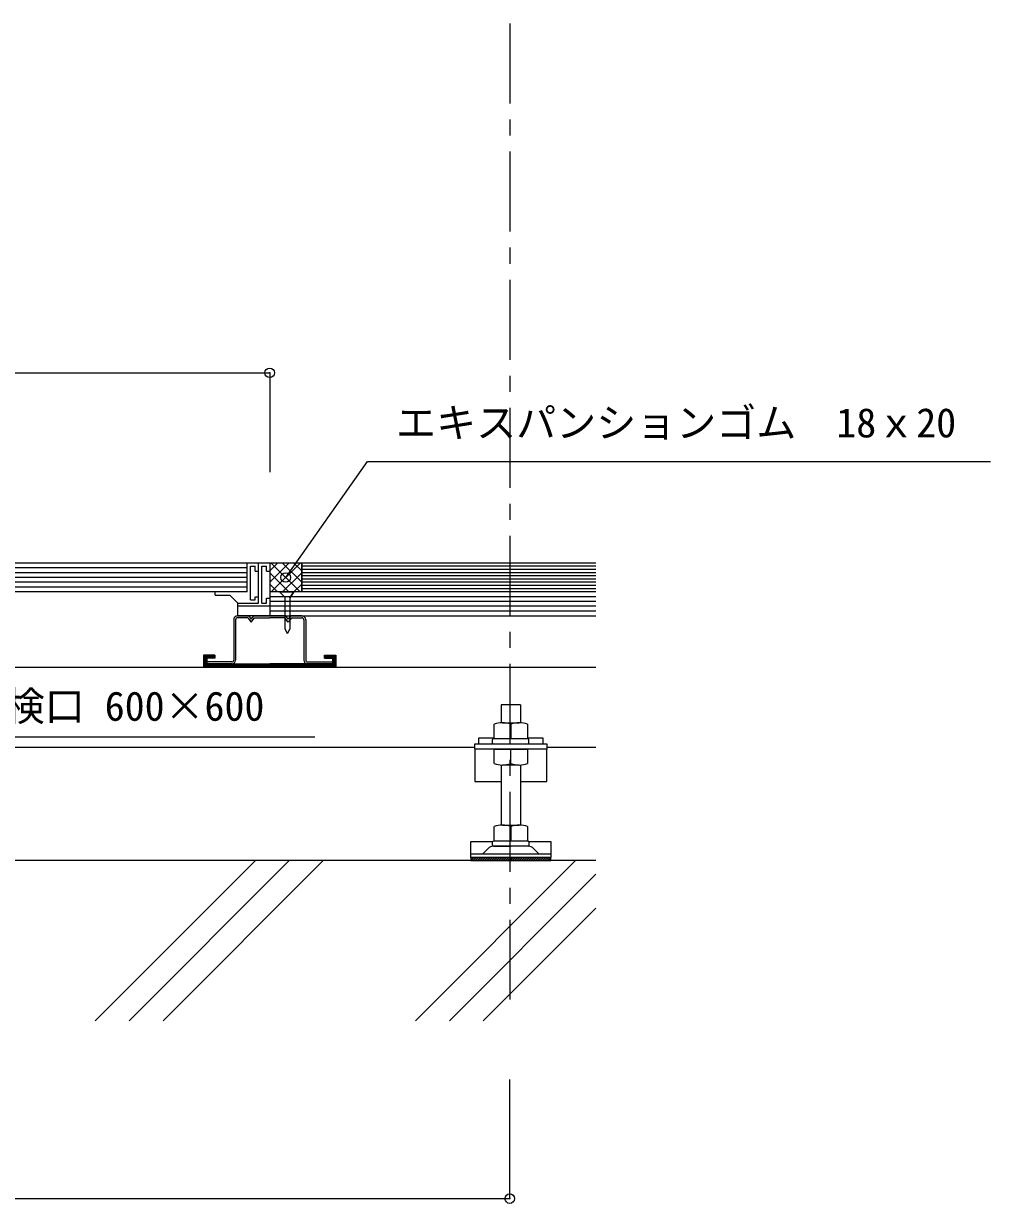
# Model space of a CAD drawing. Units: millimetres, scale not verified. Extents: x -2066 to 2059, y -1474 to 1400.
# Drawn here: x -608 to -4, y -768 to -31 of the extents above; entities that cross this region are included whole.
import ezdxf
from ezdxf.enums import TextEntityAlignment as Align

# ---------------------------------------------------------------- set-up
doc = ezdxf.new("R2010")
doc.units = ezdxf.units.MM
doc.header["$LTSCALE"] = 10
doc.header["$PDMODE"] = 32
doc.header["$PDSIZE"] = 6
doc.linetypes.add('CHAIN1', pattern=[8, 5, -1, 1, -1])
for name, color, linetype in [('0-0_中心線', 4, 'CHAIN1'), ('0-2_太線１', 3, 'Continuous'), ('0-3_太線２', 2, 'Continuous'), ('0-4_細線', 4, 'Continuous'), ('0-5_寸法', 4, 'Continuous'), ('0-6_文字', 7, 'Continuous')]:
    doc.layers.add(name, color=color, linetype=linetype)
doc.layers.add('0-1_中線', color=7, linetype='Continuous', lineweight=18)
doc.styles.add('ＭＳ ゴシック', font='')
doc.styles.get('ＭＳ ゴシック').set_extended_font_data('MS Gothic')

msp = doc.modelspace()

# ---------------------------------------------------------------- linework, layer by layer
at = {"layer": '0-0_中心線'}
msp.add_line((-303.92, -30.91), (-303.92, -640.66), dxfattribs=at)
at = {"layer": '0-1_中線'}
for p, q in [((-250.11, -367.98), (-1281.97, -367.98)), ((-467.92, -385.98), (-467.92, -367.98)), ((-460.92, -392.95), (-460.92, -367.98)), ((-453.92, -367.98), (-453.92, -400.98)), ((-453.92, -367.98), (-453.92, -397.98)), ((-433.92, -367.98), (-433.92, -385.98)), ((-467.92, -370.98), (-1039.92, -370.98)), ((-467.92, -373.98), (-1039.92, -373.98)), ((-465.92, -390.98), (-465.92, -369.98)), ((-465.92, -369.98), (-462.92, -369.98)), ((-462.92, -372.98), (-462.92, -369.98)), ((-462.92, -372.98), (-460.92, -372.98)), ((-458.92, -392.98), (-458.92, -369.98)), ((-458.92, -369.98), (-455.92, -369.98)), ((-455.92, -372.98), (-455.92, -369.98)), ((-455.92, -372.98), (-453.92, -372.98)), ((-467.92, -376.98), (-1039.92, -376.98)), ((-467.92, -379.98), (-1039.92, -379.98)), ((-467.92, -382.98), (-1039.92, -382.98)), ((-467.92, -385.98), (-1039.92, -385.98)), ((-487.92, -387.98), (-487.92, -385.98)), ((-487.92, -387.98), (-478.92, -387.98)), ((-473.92, -392.98), (-478.92, -387.98)), ((-462.92, -390.98), (-462.92, -388.98)), ((-462.89, -388.98), (-460.92, -388.98)), ((-455.92, -392.98), (-455.92, -389.98)), ((-455.92, -389.98), (-453.92, -389.98)), ((-250.11, -385.98), (-453.92, -385.98)), ((-473.92, -392.98), (-460.92, -392.98)), ((-473.92, -400.98), (-473.92, -392.98)), ((-453.92, -394.98), (-473.92, -394.98)), ((-465.92, -390.98), (-462.92, -390.98)), ((-458.92, -392.98), (-455.92, -392.98)), ((-476.42, -403.38), (-476.42, -428.58)), ((-475.22, -403.38), (-475.22, -428.58)), ((-453.92, -400.98), (-474.03, -400.98)), ((-474.02, -400.98), (-466.92, -400.98)), ((-467.52, -402.18), (-474.02, -402.18)), ((-467.52, -402.18), (-465.42, -404.98)), ((-466.92, -400.98), (-465.42, -402.98)), ((-465.42, -402.98), (-463.92, -400.98)), ((-465.42, -404.98), (-463.32, -402.18)), ((-463.92, -400.98), (-453.92, -400.98)), ((-463.32, -402.18), (-453.92, -402.18)), ((-453.92, -400.98), (-250.11, -400.98)), ((-443.92, -400.98), (-453.92, -400.98)), ((-444.52, -402.18), (-453.92, -402.18)), ((-433.82, -400.98), (-440.92, -400.98)), ((-440.32, -402.18), (-433.82, -402.18)), ((-432.62, -403.38), (-432.62, -428.58)), ((-431.42, -403.38), (-431.42, -428.58)), ((-1281.97, -432.98), (-250.11, -432.98)), ((-493.22, -429.78), (-493.22, -430.98)), ((-477.62, -429.78), (-493.22, -429.78)), ((-493.22, -429.78), (-493.22, -430.98)), ((-477.62, -430.98), (-493.22, -430.98)), ((-493.22, -430.98), (-477.62, -430.98)), ((-430.22, -429.78), (-414.62, -429.78)), ((-414.62, -430.98), (-430.22, -430.98)), ((-414.62, -430.98), (-430.22, -430.98)), ((-414.62, -430.98), (-430.22, -430.98)), ((-414.62, -429.78), (-414.62, -430.98)), ((-414.62, -429.78), (-414.62, -430.98)), ((-309.28, -456.5), (-309.28, -467.78)), ((-297.28, -456.5), (-309.28, -456.5)), ((-297.28, -456.5), (-297.28, -467.78)), ((-308.55, -467.78), (-308.53, -467.75)), ((-308.53, -467.78), (-298.03, -467.78)), ((-303.28, -468.71), (-303.28, -477.78)), ((-292.78, -468.71), (-292.78, -477.78)), ((-323.28, -480.98), (-323.28, -477.18)), ((-323.28, -477.18), (-313.78, -477.18)), ((-314.63, -480.48), (-314.63, -478.28)), ((-292.43, -477.78), (-314.13, -477.78)), ((-292.78, -477.18), (-283.28, -477.18)), ((-291.93, -480.48), (-291.93, -478.28)), ((-283.28, -477.18), (-283.28, -480.98)), ((-1180.78, -482.98), (-325.78, -482.98)), ((-325.78, -484.18), (-325.78, -504.38)), ((-314.13, -480.98), (-292.43, -480.98)), ((-303.28, -493.24), (-303.28, -484.18)), ((-280.78, -482.98), (-250.11, -482.98)), ((-280.78, -504.38), (-280.78, -484.18)), ((-309.28, -494.16), (-309.28, -531.7)), ((-298.03, -494.18), (-308.53, -494.18)), ((-297.28, -494.16), (-297.28, -531.7)), ((-325.78, -504.38), (-309.28, -504.38)), ((-297.28, -504.38), (-280.78, -504.38)), ((-308.53, -531.7), (-298.03, -531.7)), ((-303.28, -532.64), (-303.28, -541.7)), ((-328.28, -541.9), (-314.63, -541.9)), ((-328.28, -551.9), (-328.28, -541.9)), ((-314.63, -544.4), (-314.63, -542.2)), ((-314.17, -544.9), (-303.28, -544.9)), ((-292.38, -544.9), (-314.17, -544.9)), ((-292.43, -541.7), (-314.13, -541.7)), ((-292.43, -544.9), (-314.13, -544.9)), ((-292.38, -544.9), (-303.28, -544.9)), ((-291.93, -541.9), (-278.28, -541.9)), ((-291.93, -542.2), (-291.93, -544.4)), ((-278.28, -541.9), (-278.28, -551.9)), ((-328.28, -549.6), (-278.28, -549.6)), ((-328.28, -551.9), (-278.28, -551.9)), ((-320.63, -549.45), (-317.42, -546.25)), ((-285.92, -549.45), (-289.13, -546.25)), ((-250.11, -553.9), (-1281.97, -553.9)), ((-462.88, -553.9), (-562.88, -653.9)), ((-441.67, -553.9), (-541.67, -653.9)), ((-420.46, -553.9), (-520.46, -653.9)), ((-262.88, -553.9), (-362.88, -653.9)), ((-250.11, -562.34), (-341.67, -653.9)), ((-250.11, -583.55), (-320.46, -653.9))]:
    msp.add_line(p, q, dxfattribs=at)
at = {"layer": '0-1_中線', "color": 4}
for p, q in [((-444.32, -389.56), (-447.77, -385.98)), ((-444.32, -389.56), (-447.77, -385.98)), ((-444.32, -409.31), (-444.32, -389.56)), ((-441.32, -389.72), (-438.78, -385.98)), ((-441.32, -389.72), (-438.78, -385.98)), ((-442.82, -411.91), (-444.34, -409.27)), ((-442.82, -411.91), (-441.32, -409.33))]:
    msp.add_line(p, q, dxfattribs=at)
for points in [[(-447.77, -385.98), (-438.78, -385.98), (-441.32, -389.72), (-441.32, -409.33)], [(-444.32, -409.31), (-444.32, -389.56), (-447.77, -385.98)]]:
    msp.add_lwpolyline(points, dxfattribs=at)
at = {"layer": '0-1_中線'}
for points in [[(-440.32, -402.18), (-442.42, -404.98), (-444.52, -402.18)], [(-440.92, -400.98), (-442.42, -402.98), (-443.92, -400.98)], [(-292.78, -477.78), (-313.78, -477.78), (-313.78, -468.71)], [(-313.78, -493.24), (-313.78, -484.18), (-292.78, -484.18), (-292.78, -493.24)], [(-292.78, -532.64), (-292.78, -541.7), (-313.78, -541.7), (-313.78, -532.64)]]:
    msp.add_lwpolyline(points, dxfattribs=at)
msp.add_lwpolyline([(-325.78, -480.98), (-280.78, -480.98), (-280.78, -484.18), (-325.78, -484.18)], close=True, dxfattribs=at)
for centre, radius, start, end in [((-474.02, -403.38), 2.4, 90, 180), ((-474.02, -403.38), 1.2, 90, 180), ((-433.82, -403.38), 2.4, 0, 90), ((-433.82, -403.38), 1.2, 0, 90), ((-477.62, -428.58), 2.4, 270, 0), ((-477.62, -428.58), 1.2, 270, 0), ((-430.22, -428.58), 2.4, 180, 270), ((-430.22, -428.58), 1.2, 180, 270), ((-308.53, -482.94), 15.16, 69.74384, 110.25616), ((-298.03, -482.94), 15.16, 69.74384, 110.25616), ((-314.13, -478.28), 0.5, 90, 180), ((-292.43, -478.28), 0.5, 0, 90), ((-314.13, -480.48), 0.5, 180, 270), ((-292.43, -480.48), 0.5, 270, 0), ((-308.53, -479.01), 15.16, 249.74384, 290.25616), ((-298.03, -479.01), 15.16, 249.74384, 290.25616), ((-308.53, -546.86), 15.16, 69.74384, 110.25616), ((-298.03, -546.86), 15.16, 69.74384, 110.25616), ((-314.17, -549.5), 4.6, 90, 135), ((-314.13, -542.2), 0.5, 90, 180), ((-314.13, -544.4), 0.5, 180, 270), ((-292.43, -542.2), 0.5, 0, 90), ((-292.43, -544.4), 0.5, 270, 0), ((-292.38, -549.5), 4.6, 45, 90), ((-320.98, -549.1), 0.5, 270, 315), ((-285.57, -549.1), 0.5, 225, 270)]:
    msp.add_arc(centre, radius, start, end, dxfattribs=at)
at = {"layer": '0-2_太線１'}
for p, q in [((-250.11, -388.98), (-453.92, -388.98)), ((-250.11, -391.98), (-453.92, -391.98)), ((-250.11, -394.98), (-453.92, -394.98)), ((-250.11, -397.98), (-453.92, -397.98)), ((-488.22, -425.48), (-495.22, -425.48)), ((-495.22, -425.48), (-495.22, -432.98)), ((-495.22, -426.06), (-494.63, -425.48)), ((-495.22, -426.77), (-493.93, -425.48)), ((-495.22, -427.48), (-493.22, -425.48)), ((-495.22, -428.19), (-492.51, -425.48)), ((-495.22, -428.89), (-491.8, -425.48)), ((-493.1, -427.48), (-491.1, -425.48)), ((-492.39, -427.48), (-490.39, -425.48)), ((-491.68, -427.48), (-489.68, -425.48)), ((-490.98, -427.48), (-488.98, -425.48)), ((-490.27, -427.48), (-488.27, -425.48)), ((-489.56, -427.48), (-488.22, -426.13)), ((-488.85, -427.48), (-488.22, -426.84)), ((-419.62, -427.48), (-419.62, -425.48)), ((-419.62, -426.12), (-418.97, -425.48)), ((-419.62, -426.83), (-418.27, -425.48)), ((-419.56, -427.48), (-417.56, -425.48)), ((-418.85, -427.48), (-416.85, -425.48)), ((-418.14, -427.48), (-416.14, -425.48)), ((-417.44, -427.48), (-415.44, -425.48)), ((-416.73, -427.48), (-414.73, -425.48)), ((-416.02, -427.48), (-414.02, -425.48)), ((-415.32, -427.48), (-413.32, -425.48)), ((-414.62, -427.49), (-412.62, -425.49)), ((-414.62, -428.2), (-412.62, -426.2)), ((-414.62, -428.9), (-412.62, -426.9)), ((-495.22, -429.6), (-493.22, -427.6)), ((-495.22, -430.31), (-493.22, -428.31)), ((-495.22, -431.01), (-493.22, -429.01)), ((-495.22, -431.72), (-493.22, -429.72)), ((-495.22, -432.43), (-493.22, -430.43)), ((-453.92, -432.98), (-495.22, -432.98)), ((-495.06, -432.98), (-493.06, -430.98)), ((-494.35, -432.98), (-492.35, -430.98)), ((-493.65, -432.98), (-491.65, -430.98)), ((-493.22, -430.98), (-453.92, -430.98)), ((-492.94, -432.98), (-490.94, -430.98)), ((-492.23, -432.98), (-490.23, -430.98)), ((-491.53, -432.98), (-489.53, -430.98)), ((-490.82, -432.98), (-488.82, -430.98)), ((-490.11, -432.98), (-488.11, -430.98)), ((-489.4, -432.98), (-487.4, -430.98)), ((-488.7, -432.98), (-486.7, -430.98)), ((-487.99, -432.98), (-485.99, -430.98)), ((-487.28, -432.98), (-485.28, -430.98)), ((-486.58, -432.98), (-484.58, -430.98)), ((-485.87, -432.98), (-483.87, -430.98)), ((-485.16, -432.98), (-483.16, -430.98)), ((-484.45, -432.98), (-482.45, -430.98)), ((-483.75, -432.98), (-481.75, -430.98)), ((-483.04, -432.98), (-481.04, -430.98)), ((-482.33, -432.98), (-480.33, -430.98)), ((-481.63, -432.98), (-479.63, -430.98)), ((-480.92, -432.98), (-478.92, -430.98)), ((-480.21, -432.98), (-478.21, -430.98)), ((-479.51, -432.98), (-477.51, -430.98)), ((-478.8, -432.98), (-476.8, -430.98)), ((-478.09, -432.98), (-476.09, -430.98)), ((-477.38, -432.98), (-475.38, -430.98)), ((-476.68, -432.98), (-474.68, -430.98)), ((-475.97, -432.98), (-473.97, -430.98)), ((-475.26, -432.98), (-473.26, -430.98)), ((-474.56, -432.98), (-472.56, -430.98)), ((-473.85, -432.98), (-471.85, -430.98)), ((-473.14, -432.98), (-471.14, -430.98)), ((-472.43, -432.98), (-470.43, -430.98)), ((-471.73, -432.98), (-469.73, -430.98)), ((-471.02, -432.98), (-469.02, -430.98)), ((-470.31, -432.98), (-468.31, -430.98)), ((-469.61, -432.98), (-467.61, -430.98)), ((-468.9, -432.98), (-466.9, -430.98)), ((-468.19, -432.98), (-466.19, -430.98)), ((-467.48, -432.98), (-465.48, -430.98)), ((-466.78, -432.98), (-464.78, -430.98)), ((-466.07, -432.98), (-464.07, -430.98)), ((-465.36, -432.98), (-463.36, -430.98)), ((-464.66, -432.98), (-462.66, -430.98)), ((-463.95, -432.98), (-461.95, -430.98)), ((-463.24, -432.98), (-461.24, -430.98)), ((-462.53, -432.98), (-460.53, -430.98)), ((-461.83, -432.98), (-459.83, -430.98)), ((-461.12, -432.98), (-459.12, -430.98)), ((-460.41, -432.98), (-458.41, -430.98)), ((-459.71, -432.98), (-457.71, -430.98)), ((-459, -432.98), (-457, -430.98)), ((-458.29, -432.98), (-456.29, -430.98)), ((-457.58, -432.98), (-455.58, -430.98)), ((-456.88, -432.98), (-454.88, -430.98)), ((-456.17, -432.98), (-454.17, -430.98)), ((-455.46, -432.98), (-453.46, -430.98)), ((-454.76, -432.98), (-452.76, -430.98)), ((-454.05, -432.98), (-452.05, -430.98)), ((-414.62, -430.98), (-453.92, -430.98)), ((-453.92, -432.98), (-412.62, -432.98)), ((-453.34, -432.98), (-451.34, -430.98)), ((-452.64, -432.98), (-450.64, -430.98)), ((-451.93, -432.98), (-449.93, -430.98)), ((-451.22, -432.98), (-449.22, -430.98)), ((-450.51, -432.98), (-448.51, -430.98)), ((-449.81, -432.98), (-447.81, -430.98)), ((-449.1, -432.98), (-447.1, -430.98)), ((-448.39, -432.98), (-446.39, -430.98)), ((-447.69, -432.98), (-445.69, -430.98)), ((-446.98, -432.98), (-444.98, -430.98)), ((-446.27, -432.98), (-444.27, -430.98)), ((-445.56, -432.98), (-443.56, -430.98)), ((-444.86, -432.98), (-442.86, -430.98)), ((-444.15, -432.98), (-442.15, -430.98)), ((-443.44, -432.98), (-441.44, -430.98)), ((-442.74, -432.98), (-440.74, -430.98)), ((-442.03, -432.98), (-440.03, -430.98)), ((-441.32, -432.98), (-439.32, -430.98)), ((-440.61, -432.98), (-438.61, -430.98)), ((-439.91, -432.98), (-437.91, -430.98)), ((-439.2, -432.98), (-437.2, -430.98)), ((-438.49, -432.98), (-436.49, -430.98)), ((-437.79, -432.98), (-435.79, -430.98)), ((-437.08, -432.98), (-435.08, -430.98)), ((-436.37, -432.98), (-434.37, -430.98)), ((-435.66, -432.98), (-433.66, -430.98)), ((-434.96, -432.98), (-432.96, -430.98)), ((-434.25, -432.98), (-432.25, -430.98)), ((-433.54, -432.98), (-431.54, -430.98)), ((-432.84, -432.98), (-430.84, -430.98)), ((-432.13, -432.98), (-430.13, -430.98)), ((-431.42, -432.98), (-429.42, -430.98)), ((-430.71, -432.98), (-428.71, -430.98)), ((-430.01, -432.98), (-428.01, -430.98)), ((-429.3, -432.98), (-427.3, -430.98)), ((-428.59, -432.98), (-426.59, -430.98)), ((-427.89, -432.98), (-425.89, -430.98)), ((-427.18, -432.98), (-425.18, -430.98)), ((-426.47, -432.98), (-424.47, -430.98)), ((-425.77, -432.98), (-423.77, -430.98)), ((-425.06, -432.98), (-423.06, -430.98)), ((-424.35, -432.98), (-422.35, -430.98)), ((-423.64, -432.98), (-421.64, -430.98)), ((-422.94, -432.98), (-420.94, -430.98)), ((-422.23, -432.98), (-420.23, -430.98)), ((-421.52, -432.98), (-419.52, -430.98)), ((-420.82, -432.98), (-418.82, -430.98)), ((-420.11, -432.98), (-418.11, -430.98)), ((-419.4, -432.98), (-417.4, -430.98)), ((-418.69, -432.98), (-416.69, -430.98)), ((-417.99, -432.98), (-415.99, -430.98)), ((-417.28, -432.98), (-415.28, -430.98)), ((-416.57, -432.98), (-412.62, -429.02)), ((-415.87, -432.98), (-412.62, -429.73)), ((-415.16, -432.98), (-412.62, -430.44)), ((-414.62, -429.61), (-412.62, -427.61)), ((-414.62, -430.28), (-414.62, -430.98)), ((-414.6, -430.3), (-412.62, -428.32)), ((-414.45, -432.98), (-412.62, -431.15)), ((-413.74, -432.98), (-412.62, -431.85)), ((-413.04, -432.98), (-412.62, -432.56)), ((-278.28, -551.9), (-328.28, -551.9)), ((-328.28, -551.9), (-328.28, -553.9)), ((-327.73, -551.9), (-328.28, -552.43)), ((-326.28, -551.9), (-328.28, -553.81)), ((-324.83, -551.9), (-326.92, -553.9)), ((-323.39, -551.9), (-325.48, -553.9)), ((-321.94, -551.9), (-324.03, -553.9)), ((-320.5, -551.9), (-322.58, -553.9)), ((-319.05, -551.9), (-321.14, -553.9)), ((-317.61, -551.9), (-319.69, -553.9)), ((-316.16, -551.9), (-318.25, -553.9)), ((-314.71, -551.9), (-316.8, -553.9)), ((-313.27, -551.9), (-315.36, -553.9)), ((-311.82, -551.9), (-313.91, -553.9)), ((-310.38, -551.9), (-312.46, -553.9)), ((-308.93, -551.9), (-311.02, -553.9)), ((-307.48, -551.9), (-309.57, -553.9)), ((-306.04, -551.9), (-308.13, -553.9)), ((-304.59, -551.9), (-306.68, -553.9)), ((-303.15, -551.9), (-305.24, -553.9)), ((-301.7, -551.9), (-303.79, -553.9)), ((-300.26, -551.9), (-302.34, -553.9)), ((-298.81, -551.9), (-300.9, -553.9)), ((-297.36, -551.9), (-299.45, -553.9)), ((-295.92, -551.9), (-298.01, -553.9)), ((-294.47, -551.9), (-296.56, -553.9)), ((-293.03, -551.9), (-295.12, -553.9)), ((-291.58, -551.9), (-293.67, -553.9)), ((-290.14, -551.9), (-292.22, -553.9)), ((-288.69, -551.9), (-290.78, -553.9)), ((-287.24, -551.9), (-289.33, -553.9)), ((-285.8, -551.9), (-287.89, -553.9)), ((-284.35, -551.9), (-286.44, -553.9)), ((-282.91, -551.9), (-285, -553.9)), ((-281.46, -551.9), (-283.55, -553.9)), ((-280.02, -551.9), (-282.1, -553.9)), ((-278.57, -551.9), (-280.66, -553.9)), ((-278.28, -553.9), (-278.28, -551.9)), ((-328.28, -553.9), (-278.28, -553.9)), ((-278.28, -553), (-279.21, -553.9))]:
    msp.add_line(p, q, dxfattribs=at)
for points in [[(-488.22, -425.48), (-488.22, -427.48), (-493.22, -427.48), (-493.22, -430.98)], [(-419.62, -425.48), (-412.62, -425.48), (-412.62, -432.98)], [(-419.62, -427.48), (-414.63, -427.48), (-414.62, -427.48), (-414.62, -430.28)]]:
    msp.add_lwpolyline(points, dxfattribs=at)
at = {"layer": '0-3_太線２'}
for p, q in [((-453.92, -372.84), (-449.06, -367.98)), ((-453.92, -379.91), (-441.99, -367.98)), ((-433.92, -367.98), (-453.92, -367.98)), ((-434.92, -385.98), (-452.92, -367.98)), ((-452.92, -385.98), (-434.92, -367.98)), ((-433.92, -379.91), (-445.85, -367.98)), ((-433.92, -372.84), (-438.78, -367.98)), ((-433.92, -385.98), (-433.92, -367.98)), ((-441.99, -385.98), (-453.92, -374.05)), ((-445.85, -385.98), (-433.92, -374.05)), ((-449.06, -385.98), (-453.92, -381.12)), ((-438.78, -385.98), (-433.92, -381.12)), ((-433.92, -385.98), (-453.92, -385.98))]:
    msp.add_line(p, q, dxfattribs=at)
at = {"layer": '0-4_細線'}
for p, q in [((-250.11, -369.98), (-433.92, -369.98)), ((-250.11, -371.98), (-433.92, -371.98)), ((-250.11, -373.98), (-433.92, -373.98)), ((-250.11, -375.98), (-433.92, -375.98)), ((-250.11, -377.98), (-433.92, -377.98)), ((-250.11, -379.98), (-433.92, -379.98)), ((-250.11, -381.98), (-433.92, -381.98)), ((-250.11, -383.98), (-433.92, -383.98))]:
    msp.add_line(p, q, dxfattribs=at)
at = {"layer": '0-5_寸法'}
for p, q in [((-1053.92, -249.1), (-453.92, -249.1)), ((-453.92, -249.1), (-453.92, -311.09)), ((-303.92, -765.07), (-303.92, -690.69)), ((-1203.92, -765.07), (-303.92, -765.07))]:
    msp.add_line(p, q, dxfattribs=at)
at = {"layer": '0-5_寸法', "color": 7}
for p in [(-453.92, -249.1), (-303.92, -765.07)]:
    msp.add_point(p, dxfattribs=at)
at = {"layer": '0-6_文字'}
for p, q in [((-443.92, -376.98), (-392.74, -304.45)), ((-392.74, -304.45), (-3.64, -304.45)), ((-706.55, -476.55), (-425.78, -476.55))]:
    msp.add_line(p, q, dxfattribs=at)
msp.add_point((-443.92, -376.98), dxfattribs=at)

# ---------------------------------------------------------------- texts
at = {"layer": '0-3_太線２', "color": 7, "style": 'ＭＳ ゴシック'}
for s, p in [('エキスパンションゴム\u300018ｘ20', (-374.94, -294.95)), ('床下点検口 600×600', (-694.47, -472.01))]:
    msp.add_text(s, height=18.33, dxfattribs=at).set_placement(p, align=Align.BOTTOM_LEFT)

doc.saveas('drawing.dxf')
